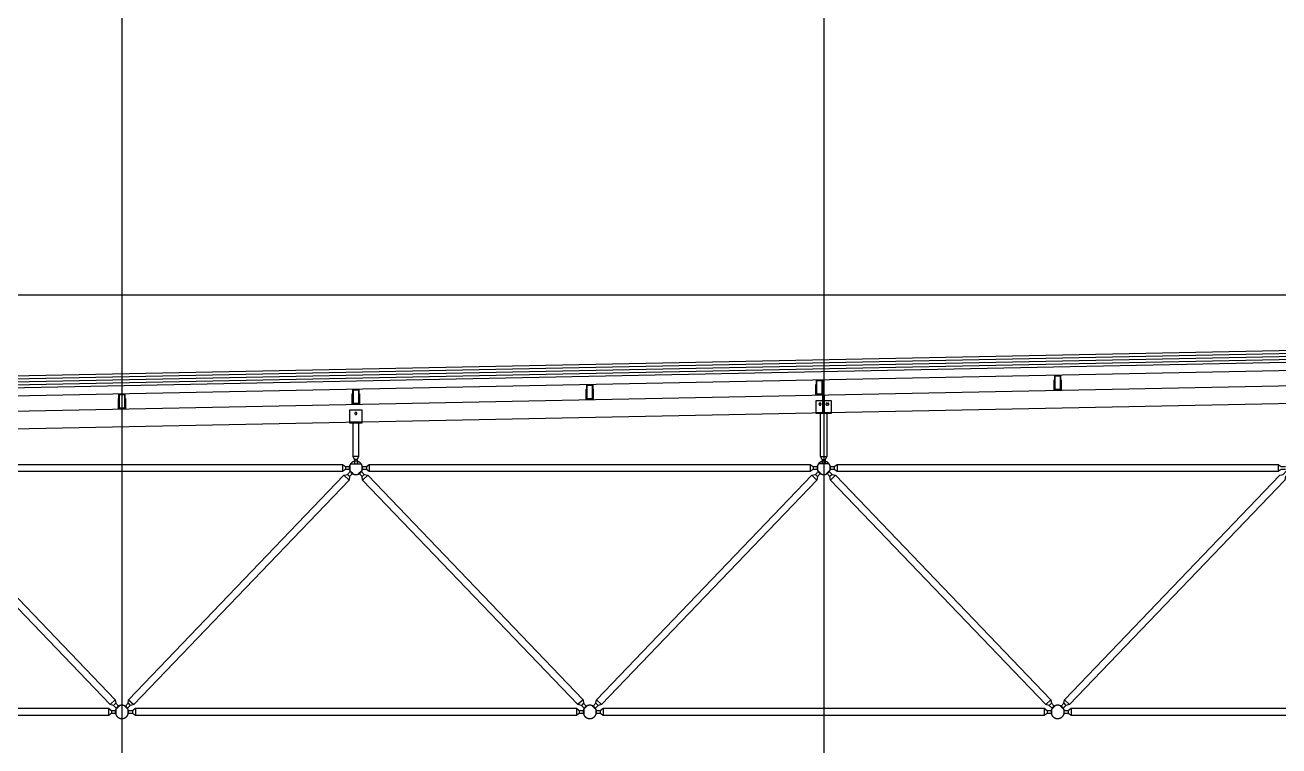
# Model space of a CAD drawing. Header units: centimetres. Extents: x 26200 to 152500, y -600 to 9300.
# Drawn here: x 130762 to 131610, y 5900 to 6388 of the extents above; entities that cross this region are included whole.
import ezdxf

# ---------------------------------------------------------------- set-up
doc = ezdxf.new("R2010")
doc.units = ezdxf.units.CM
doc.layers.add('ROTAS-MIMARI-KESIT', color=8, linetype='Continuous')

msp = doc.modelspace()

# ---------------------------------------------------------------- linework, layer by layer
at = {"layer": 'ROTAS-MIMARI-KESIT'}
for p, q in [((130827.07, 6815.33), (130827.07, 5246.86)), ((131302.07, 6815.33), (131302.07, 5246.86)), ((129817.44, 6205.41), (135636.64, 6205.41))]:
    msp.add_line(p, q, dxfattribs=at)
for points in [[(132726.92, 6187.91), (129952, 6132.41)], [(132726.88, 6189.91), (129952.04, 6134.41)], [(132727, 6183.91), (129952, 6128.41)], [(132726.96, 6185.91), (129952.04, 6130.41)], [(132727.04, 6181.91), (129952.04, 6126.41)], [(132727.04, 6176.41), (129952.04, 6120.91)], [(132568.21, 6162.93), (130031.37, 6112.19)], [(132568.21, 6150.93), (130031.37, 6100.19)], [(131458.28, 6146.78), (131457.98, 6146.78)], [(131458.28, 6145.38), (131457.98, 6145.38)], [(131462.78, 6146.78), (131462.48, 6146.78)], [(131462.78, 6145.38), (131462.48, 6145.38)], [(130983.28, 6137.28), (130982.98, 6137.28)], [(130983.28, 6135.88), (130982.98, 6135.88)], [(130987.78, 6137.28), (130987.48, 6137.28)], [(130987.78, 6135.88), (130987.48, 6135.88)], [(131141.61, 6140.44), (131141.31, 6140.44)], [(131141.61, 6139.04), (131141.31, 6139.04)], [(131146.11, 6140.44), (131145.81, 6140.44)], [(131146.11, 6139.04), (131145.81, 6139.04)], [(131297.04, 6143.6), (131296.74, 6143.6)], [(131297.04, 6142.2), (131296.74, 6142.2)], [(131301.54, 6143.6), (131301.24, 6143.6)], [(131301.54, 6142.2), (131301.24, 6142.2)], [(131301.54, 6134.1), (131301.54, 6137.6)], [(131302.54, 6134.1), (131302.54, 6137.6)], [(130824.94, 6134.11), (130824.64, 6134.11)], [(130824.94, 6132.71), (130824.64, 6132.71)], [(130829.44, 6134.11), (130829.14, 6134.11)], [(130829.44, 6132.71), (130829.14, 6132.71)], [(131301.54, 6125.59), (131301.54, 6134.1)], [(131302.54, 6125.62), (131302.54, 6134.1)], [(131304.24, 6132.3), (131304.23, 6132.3), (131304.21, 6132.3), (131304.2, 6132.3), (131304.18, 6132.3), (131304.16, 6132.3), (131304.15, 6132.3), (131304.13, 6132.3), (131304.12, 6132.29), (131304.1, 6132.29), (131304.08, 6132.29), (131304.07, 6132.28), (131304.05, 6132.28), (131304.03, 6132.27), (131304.02, 6132.27), (131304, 6132.26), (131303.99, 6132.26), (131303.97, 6132.25), (131303.95, 6132.24), (131303.94, 6132.23), (131303.92, 6132.23), (131303.91, 6132.22), (131303.89, 6132.21), (131303.88, 6132.2), (131303.86, 6132.19), (131303.85, 6132.18), (131303.83, 6132.17), (131303.82, 6132.16), (131303.8, 6132.15), (131303.79, 6132.14), (131303.77, 6132.12), (131303.76, 6132.11), (131303.75, 6132.1), (131303.74, 6132.09), (131303.72, 6132.07), (131303.71, 6132.06), (131303.7, 6132.05), (131303.69, 6132.03), (131303.68, 6132.02), (131303.67, 6132), (131303.66, 6131.99), (131303.65, 6131.97), (131303.64, 6131.96), (131303.63, 6131.94), (131303.62, 6131.93), (131303.61, 6131.91), (131303.61, 6131.89), (131303.6, 6131.88), (131303.59, 6131.86), (131303.59, 6131.85), (131303.58, 6131.83), (131303.58, 6131.81), (131303.57, 6131.8), (131303.57, 6131.78), (131303.56, 6131.76), (131303.56, 6131.75), (131303.55, 6131.73), (131303.55, 6131.72), (131303.55, 6131.7), (131303.55, 6131.68), (131303.55, 6131.67), (131303.54, 6131.65), (131303.54, 6131.64), (131303.54, 6131.62), (131303.54, 6131.6), (131303.54, 6131.59), (131303.54, 6131.57), (131303.54, 6131.56), (131303.55, 6131.54), (131303.55, 6131.53), (131303.55, 6131.51), (131303.55, 6131.49), (131303.55, 6131.48), (131303.56, 6131.46), (131303.56, 6131.44), (131303.57, 6131.43), (131303.57, 6131.41), (131303.58, 6131.4), (131303.58, 6131.38), (131303.59, 6131.36), (131303.59, 6131.35), (131303.6, 6131.33), (131303.61, 6131.31), (131303.61, 6131.3), (131303.62, 6131.28), (131303.63, 6131.27), (131303.64, 6131.25), (131303.65, 6131.24), (131303.66, 6131.22), (131303.67, 6131.21), (131303.68, 6131.19), (131303.69, 6131.18), (131303.7, 6131.16), (131303.71, 6131.15), (131303.72, 6131.14), (131303.74, 6131.12), (131303.75, 6131.11), (131303.76, 6131.1), (131303.77, 6131.08), (131303.79, 6131.07), (131303.8, 6131.06), (131303.82, 6131.05), (131303.83, 6131.04), (131303.85, 6131.03), (131303.86, 6131.02), (131303.88, 6131.01), (131303.89, 6131), (131303.91, 6130.99), (131303.92, 6130.98), (131303.94, 6130.97), (131303.95, 6130.97), (131303.97, 6130.96), (131303.99, 6130.95), (131304, 6130.95), (131304.02, 6130.94), (131304.03, 6130.94), (131304.05, 6130.93), (131304.07, 6130.93), (131304.08, 6130.92), (131304.1, 6130.92), (131304.12, 6130.92), (131304.13, 6130.91), (131304.15, 6130.91), (131304.16, 6130.91), (131304.18, 6130.91), (131304.2, 6130.91), (131304.21, 6130.9), (131304.23, 6130.9), (131304.24, 6130.9)], [(131304.24, 6132.3), (131304.84, 6132.3)], [(131304.84, 6130.9), (131304.24, 6130.9)], [(131304.84, 6130.9), (131304.86, 6130.9), (131304.87, 6130.9), (131304.89, 6130.91), (131304.91, 6130.91), (131304.92, 6130.91), (131304.94, 6130.91), (131304.95, 6130.91), (131304.97, 6130.92), (131304.99, 6130.92), (131305, 6130.92), (131305.02, 6130.93), (131305.04, 6130.93), (131305.05, 6130.94), (131305.07, 6130.94), (131305.08, 6130.95), (131305.1, 6130.95), (131305.12, 6130.96), (131305.13, 6130.97), (131305.15, 6130.97), (131305.16, 6130.98), (131305.18, 6130.99), (131305.2, 6131), (131305.21, 6131.01), (131305.23, 6131.02), (131305.24, 6131.03), (131305.26, 6131.04), (131305.27, 6131.05), (131305.28, 6131.06), (131305.3, 6131.07), (131305.31, 6131.08), (131305.33, 6131.1), (131305.34, 6131.11), (131305.35, 6131.12), (131305.36, 6131.14), (131305.38, 6131.15), (131305.39, 6131.16), (131305.4, 6131.18), (131305.41, 6131.19), (131305.42, 6131.21), (131305.43, 6131.22), (131305.44, 6131.24), (131305.45, 6131.25), (131305.46, 6131.27), (131305.47, 6131.28), (131305.47, 6131.3), (131305.48, 6131.31), (131305.49, 6131.33), (131305.49, 6131.35), (131305.5, 6131.36), (131305.51, 6131.38), (131305.51, 6131.4), (131305.52, 6131.41), (131305.52, 6131.43), (131305.52, 6131.44), (131305.53, 6131.46), (131305.53, 6131.48), (131305.53, 6131.49), (131305.54, 6131.51), (131305.54, 6131.53), (131305.54, 6131.54), (131305.54, 6131.56), (131305.54, 6131.57), (131305.54, 6131.59), (131305.54, 6131.6), (131305.54, 6131.62), (131305.54, 6131.64), (131305.54, 6131.65), (131305.54, 6131.67), (131305.54, 6131.68), (131305.54, 6131.7), (131305.53, 6131.72), (131305.53, 6131.73), (131305.53, 6131.75), (131305.52, 6131.76), (131305.52, 6131.78), (131305.52, 6131.8), (131305.51, 6131.81), (131305.51, 6131.83), (131305.5, 6131.85), (131305.49, 6131.86), (131305.49, 6131.88), (131305.48, 6131.89), (131305.47, 6131.91), (131305.47, 6131.93), (131305.46, 6131.94), (131305.45, 6131.96), (131305.44, 6131.97), (131305.43, 6131.99), (131305.42, 6132), (131305.41, 6132.02), (131305.4, 6132.03), (131305.39, 6132.05), (131305.38, 6132.06), (131305.36, 6132.07), (131305.35, 6132.09), (131305.34, 6132.1), (131305.33, 6132.11), (131305.31, 6132.12), (131305.3, 6132.14), (131305.28, 6132.15), (131305.27, 6132.16), (131305.26, 6132.17), (131305.24, 6132.18), (131305.23, 6132.19), (131305.21, 6132.2), (131305.2, 6132.21), (131305.18, 6132.22), (131305.16, 6132.23), (131305.15, 6132.23), (131305.13, 6132.24), (131305.12, 6132.25), (131305.1, 6132.26), (131305.08, 6132.26), (131305.07, 6132.27), (131305.05, 6132.27), (131305.04, 6132.28), (131305.02, 6132.28), (131305, 6132.29), (131304.99, 6132.29), (131304.97, 6132.29), (131304.95, 6132.3), (131304.94, 6132.3), (131304.92, 6132.3), (131304.91, 6132.3), (131304.89, 6132.3), (131304.87, 6132.3), (131304.86, 6132.3), (131304.84, 6132.3)], [(130989.38, 6119.27), (130981.38, 6119.27)], [(130983.26, 6118.77), (130983.26, 6096.11)], [(130987.5, 6096.11), (130987.5, 6118.77)], [(131307.04, 6125.6), (131297.04, 6125.6)], [(131299.92, 6096.11), (131299.92, 6125.1)], [(131304.16, 6125.1), (131304.16, 6096.11)], [(130983.26, 6096.11), (130984.38, 6094.11)], [(130987.5, 6096.11), (130983.26, 6096.11)], [(130984.38, 6094.11), (130984.38, 6091.11)], [(130986.38, 6094.11), (130984.38, 6094.11)], [(130986.38, 6094.11), (130987.5, 6096.11)], [(130986.38, 6094.11), (130986.38, 6091.11)], [(131301.04, 6094.11), (131299.92, 6096.11)], [(131299.92, 6096.11), (131304.16, 6096.11)], [(131301.04, 6094.11), (131301.04, 6091.11)], [(131301.04, 6094.11), (131303.04, 6094.11)], [(131304.16, 6096.11), (131303.04, 6094.11)], [(131303.04, 6094.11), (131303.04, 6091.11)], [(130672.81, 6089.41), (130675.81, 6089.41), (130677.81, 6090.82), (130976.28, 6090.82), (130978.28, 6089.41), (130981.28, 6089.41)], [(130981.28, 6087.41), (130978.28, 6087.41), (130976.28, 6085.99), (130677.81, 6085.99), (130675.81, 6087.41), (130672.81, 6087.41)], [(130976.28, 6090.82), (130976.28, 6085.99)], [(130978.28, 6089.41), (130978.28, 6087.41)], [(130981.2, 6086.73), (130983.88, 6084.17)], [(130981.28, 6090.26), (130981.28, 6086.55)], [(130981.78, 6091.11), (130988.98, 6091.11)], [(130989.55, 6086.73), (130986.88, 6084.17)], [(130989.48, 6089.41), (130992.48, 6089.41), (130994.48, 6090.82), (131292.94, 6090.82), (131294.94, 6089.41), (131297.94, 6089.41)], [(130989.48, 6090.26), (130989.48, 6086.55)], [(131297.94, 6087.41), (131294.94, 6087.41), (131292.94, 6085.99), (130994.48, 6085.99), (130992.48, 6087.41), (130989.48, 6087.41)], [(130992.48, 6089.41), (130992.48, 6087.41)], [(130994.48, 6090.82), (130994.48, 6085.99)], [(131292.94, 6090.82), (131292.94, 6085.99)], [(131294.94, 6089.41), (131294.94, 6087.41)], [(131297.87, 6086.73), (131300.54, 6084.17)], [(131297.94, 6090.26), (131297.94, 6086.55)], [(131305.64, 6091.11), (131298.44, 6091.11)], [(131306.22, 6086.73), (131303.54, 6084.17)], [(131306.14, 6089.41), (131309.14, 6089.41), (131311.14, 6090.82), (131609.61, 6090.82), (131611.61, 6089.41), (131614.61, 6089.41)], [(131306.14, 6090.26), (131306.14, 6086.55)], [(131614.61, 6087.41), (131611.61, 6087.41), (131609.61, 6085.99), (131311.14, 6085.99), (131309.14, 6087.41), (131306.14, 6087.41)], [(131309.14, 6089.41), (131309.14, 6087.41)], [(131311.14, 6090.82), (131311.14, 6085.99)], [(131616.59, 6084.76), (131614.52, 6082.59), (131614.15, 6080.17), (131468.42, 5928.3), (131466.01, 5927.84), (131463.94, 5925.67), (131462.49, 5927.06), (131464.57, 5929.22), (131464.93, 5931.65), (131610.67, 6083.52), (131613.07, 6083.98), (131615.15, 6086.14)], [(131609.61, 6090.82), (131609.61, 6085.99)], [(130977.33, 6083.52), (130980.82, 6080.17)], [(130979.74, 6083.98), (130981.18, 6082.59)], [(130991.01, 6083.98), (130989.57, 6082.59)], [(130993.42, 6083.52), (130989.93, 6080.17)], [(131294, 6083.52), (131297.49, 6080.17)], [(131296.41, 6083.98), (131297.85, 6082.59)], [(131307.68, 6083.98), (131306.24, 6082.59)], [(131310.09, 6083.52), (131306.6, 6080.17)], [(130514.48, 5924.41), (130517.48, 5924.41), (130519.48, 5925.82), (130817.94, 5925.82), (130819.94, 5924.41), (130822.94, 5924.41)], [(130817.94, 5925.82), (130817.94, 5920.99)], [(130822.49, 5931.65), (130819, 5928.3)], [(130819.94, 5924.41), (130819.94, 5922.41)], [(130822.85, 5929.22), (130821.41, 5927.84)], [(130825.54, 5927.65), (130822.87, 5925.08)], [(130822.94, 5925.26), (130822.94, 5921.55)], [(130828.54, 5927.65), (130831.22, 5925.08)], [(130831.14, 5924.41), (130834.14, 5924.41), (130836.14, 5925.82), (131134.61, 5925.82), (131136.61, 5924.41), (131139.61, 5924.41)], [(130831.14, 5925.26), (130831.14, 5921.55)], [(130831.24, 5929.22), (130832.68, 5927.84)], [(130831.6, 5931.65), (130835.09, 5928.3)], [(130834.14, 5924.41), (130834.14, 5922.41)], [(130836.14, 5925.82), (130836.14, 5920.99)], [(131134.61, 5925.82), (131134.61, 5920.99)], [(131139.15, 5931.65), (131135.67, 5928.3)], [(131136.61, 5924.41), (131136.61, 5922.41)], [(131139.52, 5929.22), (131138.07, 5927.84)], [(131142.21, 5927.65), (131139.53, 5925.08)], [(131139.61, 5925.26), (131139.61, 5921.55)], [(131145.21, 5927.65), (131147.89, 5925.08)], [(131147.81, 5924.41), (131150.81, 5924.41), (131152.81, 5925.82), (131451.28, 5925.82), (131453.28, 5924.41), (131456.28, 5924.41)], [(131147.81, 5925.26), (131147.81, 5921.55)], [(131147.9, 5929.22), (131149.35, 5927.84)], [(131148.27, 5931.65), (131151.75, 5928.3)], [(131150.81, 5924.41), (131150.81, 5922.41)], [(131152.81, 5925.82), (131152.81, 5920.99)], [(131451.28, 5925.82), (131451.28, 5920.99)], [(131455.82, 5931.65), (131452.33, 5928.3)], [(131453.28, 5924.41), (131453.28, 5922.41)], [(131456.18, 5929.22), (131454.74, 5927.84)], [(131458.88, 5927.65), (131456.2, 5925.08)], [(131456.28, 5925.26), (131456.28, 5921.55)], [(131461.88, 5927.65), (131464.55, 5925.08)], [(131464.48, 5924.41), (131467.48, 5924.41), (131469.48, 5925.82), (131767.94, 5925.82), (131769.94, 5924.41), (131772.94, 5924.41)], [(131464.48, 5925.26), (131464.48, 5921.55)], [(131464.57, 5929.22), (131466.01, 5927.84)], [(131464.93, 5931.65), (131468.42, 5928.3)], [(131467.48, 5924.41), (131467.48, 5922.41)], [(131469.48, 5925.82), (131469.48, 5920.99)], [(130822.94, 5922.41), (130819.94, 5922.41), (130817.94, 5920.99), (130519.48, 5920.99), (130517.48, 5922.41), (130514.48, 5922.41)], [(131139.61, 5922.41), (131136.61, 5922.41), (131134.61, 5920.99), (130836.14, 5920.99), (130834.14, 5922.41), (130831.14, 5922.41)], [(131456.28, 5922.41), (131453.28, 5922.41), (131451.28, 5920.99), (131152.81, 5920.99), (131150.81, 5922.41), (131147.81, 5922.41)], [(131772.94, 5922.41), (131769.94, 5922.41), (131767.94, 5920.99), (131469.48, 5920.99), (131467.48, 5922.41), (131464.48, 5922.41)]]:
    msp.add_lwpolyline(points, dxfattribs=at)
for points in [[(131145.71, 6134.74), (131141.71, 6134.74), (131141.71, 6144.74), (131145.71, 6144.74)], [(131145.41, 6135.04), (131142.01, 6135.04), (131142.01, 6144.44), (131145.41, 6144.44)], [(131297.04, 6137.9), (131301.24, 6137.9), (131301.24, 6144.9), (131301.54, 6144.9), (131301.54, 6137.6), (131296.74, 6137.6), (131296.74, 6144.9), (131297.04, 6144.9)], [(131301.14, 6137.9), (131297.14, 6137.9), (131297.14, 6147.9), (131301.14, 6147.9)], [(131300.84, 6138.2), (131297.44, 6138.2), (131297.44, 6147.6), (131300.84, 6147.6)], [(131458.28, 6141.08), (131462.48, 6141.08), (131462.48, 6148.08), (131462.78, 6148.08), (131462.78, 6140.78), (131457.98, 6140.78), (131457.98, 6148.08), (131458.28, 6148.08)], [(131462.38, 6141.08), (131458.38, 6141.08), (131458.38, 6151.08), (131462.38, 6151.08)], [(131462.08, 6141.38), (131458.68, 6141.38), (131458.68, 6150.78), (131462.08, 6150.78)], [(130829.04, 6128.41), (130825.04, 6128.41), (130825.04, 6138.41), (130829.04, 6138.41)], [(130828.74, 6128.71), (130825.34, 6128.71), (130825.34, 6138.11), (130828.74, 6138.11)], [(130983.28, 6131.58), (130987.48, 6131.58), (130987.48, 6138.58), (130987.78, 6138.58), (130987.78, 6131.28), (130982.98, 6131.28), (130982.98, 6138.58), (130983.28, 6138.58)], [(130987.38, 6131.58), (130983.38, 6131.58), (130983.38, 6141.58), (130987.38, 6141.58)], [(130987.08, 6131.88), (130983.68, 6131.88), (130983.68, 6141.28), (130987.08, 6141.28)], [(131141.61, 6134.74), (131145.81, 6134.74), (131145.81, 6141.74), (131146.11, 6141.74), (131146.11, 6134.44), (131141.31, 6134.44), (131141.31, 6141.74), (131141.61, 6141.74)], [(130824.94, 6128.41), (130829.14, 6128.41), (130829.14, 6135.41), (130829.44, 6135.41), (130829.44, 6128.11), (130824.64, 6128.11), (130824.64, 6135.41), (130824.94, 6135.41)], [(130981.38, 6127.77), (130989.38, 6127.77), (130989.38, 6118.77), (130981.38, 6118.77)], [(131297.04, 6134.1), (131307.04, 6134.1), (131307.04, 6125.1), (131297.04, 6125.1)], [(131300.24, 6131.6), (131300.24, 6131.62), (131300.24, 6131.64), (131300.24, 6131.65), (131300.24, 6131.67), (131300.24, 6131.68), (131300.24, 6131.7), (131300.23, 6131.72), (131300.23, 6131.73), (131300.23, 6131.75), (131300.22, 6131.76), (131300.22, 6131.78), (131300.22, 6131.8), (131300.21, 6131.81), (131300.21, 6131.83), (131300.2, 6131.85), (131300.19, 6131.86), (131300.19, 6131.88), (131300.18, 6131.89), (131300.17, 6131.91), (131300.17, 6131.93), (131300.16, 6131.94), (131300.15, 6131.96), (131300.14, 6131.97), (131300.13, 6131.99), (131300.12, 6132), (131300.11, 6132.02), (131300.1, 6132.03), (131300.09, 6132.05), (131300.08, 6132.06), (131300.06, 6132.07), (131300.05, 6132.09), (131300.04, 6132.1), (131300.03, 6132.11), (131300.01, 6132.12), (131300, 6132.14), (131299.98, 6132.15), (131299.97, 6132.16), (131299.96, 6132.17), (131299.94, 6132.18), (131299.93, 6132.19), (131299.91, 6132.2), (131299.9, 6132.21), (131299.88, 6132.22), (131299.86, 6132.23), (131299.85, 6132.23), (131299.83, 6132.24), (131299.82, 6132.25), (131299.8, 6132.26), (131299.78, 6132.26), (131299.77, 6132.27), (131299.75, 6132.27), (131299.74, 6132.28), (131299.72, 6132.28), (131299.7, 6132.29), (131299.69, 6132.29), (131299.67, 6132.29), (131299.65, 6132.3), (131299.64, 6132.3), (131299.62, 6132.3), (131299.61, 6132.3), (131299.59, 6132.3), (131299.57, 6132.3), (131299.56, 6132.3), (131299.54, 6132.3), (131299.53, 6132.3), (131299.51, 6132.3), (131299.5, 6132.3), (131299.48, 6132.3), (131299.46, 6132.3), (131299.45, 6132.3), (131299.43, 6132.3), (131299.42, 6132.29), (131299.4, 6132.29), (131299.38, 6132.29), (131299.37, 6132.28), (131299.35, 6132.28), (131299.33, 6132.27), (131299.32, 6132.27), (131299.3, 6132.26), (131299.29, 6132.26), (131299.27, 6132.25), (131299.25, 6132.24), (131299.24, 6132.23), (131299.22, 6132.23), (131299.21, 6132.22), (131299.19, 6132.21), (131299.18, 6132.2), (131299.16, 6132.19), (131299.15, 6132.18), (131299.13, 6132.17), (131299.12, 6132.16), (131299.1, 6132.15), (131299.09, 6132.14), (131299.07, 6132.12), (131299.06, 6132.11), (131299.05, 6132.1), (131299.04, 6132.09), (131299.02, 6132.07), (131299.01, 6132.06), (131299, 6132.05), (131298.99, 6132.03), (131298.98, 6132.02), (131298.97, 6132), (131298.96, 6131.99), (131298.95, 6131.97), (131298.94, 6131.96), (131298.93, 6131.94), (131298.92, 6131.93), (131298.91, 6131.91), (131298.91, 6131.89), (131298.9, 6131.88), (131298.89, 6131.86), (131298.89, 6131.85), (131298.88, 6131.83), (131298.88, 6131.81), (131298.87, 6131.8), (131298.87, 6131.78), (131298.86, 6131.76), (131298.86, 6131.75), (131298.85, 6131.73), (131298.85, 6131.72), (131298.85, 6131.7), (131298.85, 6131.68), (131298.85, 6131.67), (131298.84, 6131.65), (131298.84, 6131.64), (131298.84, 6131.62), (131298.84, 6131.6), (131298.84, 6131.59), (131298.84, 6131.57), (131298.84, 6131.56), (131298.85, 6131.54), (131298.85, 6131.53), (131298.85, 6131.51), (131298.85, 6131.49), (131298.85, 6131.48), (131298.86, 6131.46), (131298.86, 6131.44), (131298.87, 6131.43), (131298.87, 6131.41), (131298.88, 6131.4), (131298.88, 6131.38), (131298.89, 6131.36), (131298.89, 6131.35), (131298.9, 6131.33), (131298.91, 6131.31), (131298.91, 6131.3), (131298.92, 6131.28), (131298.93, 6131.27), (131298.94, 6131.25), (131298.95, 6131.24), (131298.96, 6131.22), (131298.97, 6131.21), (131298.98, 6131.19), (131298.99, 6131.18), (131299, 6131.16), (131299.01, 6131.15), (131299.02, 6131.14), (131299.04, 6131.12), (131299.05, 6131.11), (131299.06, 6131.1), (131299.07, 6131.08), (131299.09, 6131.07), (131299.1, 6131.06), (131299.12, 6131.05), (131299.13, 6131.04), (131299.15, 6131.03), (131299.16, 6131.02), (131299.18, 6131.01), (131299.19, 6131), (131299.21, 6130.99), (131299.22, 6130.98), (131299.24, 6130.97), (131299.25, 6130.97), (131299.27, 6130.96), (131299.29, 6130.95), (131299.3, 6130.95), (131299.32, 6130.94), (131299.33, 6130.94), (131299.35, 6130.93), (131299.37, 6130.93), (131299.38, 6130.92), (131299.4, 6130.92), (131299.42, 6130.92), (131299.43, 6130.91), (131299.45, 6130.91), (131299.46, 6130.91), (131299.48, 6130.91), (131299.5, 6130.91), (131299.51, 6130.9), (131299.53, 6130.9), (131299.54, 6130.9), (131299.56, 6130.9), (131299.57, 6130.9), (131299.59, 6130.91), (131299.61, 6130.91), (131299.62, 6130.91), (131299.64, 6130.91), (131299.65, 6130.91), (131299.67, 6130.92), (131299.69, 6130.92), (131299.7, 6130.92), (131299.72, 6130.93), (131299.74, 6130.93), (131299.75, 6130.94), (131299.77, 6130.94), (131299.78, 6130.95), (131299.8, 6130.95), (131299.82, 6130.96), (131299.83, 6130.97), (131299.85, 6130.97), (131299.86, 6130.98), (131299.88, 6130.99), (131299.9, 6131), (131299.91, 6131.01), (131299.93, 6131.02), (131299.94, 6131.03), (131299.96, 6131.04), (131299.97, 6131.05), (131299.98, 6131.06), (131300, 6131.07), (131300.01, 6131.08), (131300.03, 6131.1), (131300.04, 6131.11), (131300.05, 6131.12), (131300.06, 6131.14), (131300.08, 6131.15), (131300.09, 6131.16), (131300.1, 6131.18), (131300.11, 6131.19), (131300.12, 6131.21), (131300.13, 6131.22), (131300.14, 6131.24), (131300.15, 6131.25), (131300.16, 6131.27), (131300.17, 6131.28), (131300.17, 6131.3), (131300.18, 6131.31), (131300.19, 6131.33), (131300.19, 6131.35), (131300.2, 6131.36), (131300.21, 6131.38), (131300.21, 6131.4), (131300.22, 6131.41), (131300.22, 6131.43), (131300.22, 6131.44), (131300.23, 6131.46), (131300.23, 6131.48), (131300.23, 6131.49), (131300.24, 6131.51), (131300.24, 6131.53), (131300.24, 6131.54), (131300.24, 6131.56), (131300.24, 6131.57), (131300.24, 6131.59)], [(130986.08, 6125.27), (130986.08, 6125.29), (130986.08, 6125.3), (130986.07, 6125.32), (130986.07, 6125.33), (130986.07, 6125.35), (130986.07, 6125.37), (130986.07, 6125.38), (130986.06, 6125.4), (130986.06, 6125.41), (130986.06, 6125.43), (130986.05, 6125.45), (130986.05, 6125.46), (130986.04, 6125.48), (130986.04, 6125.5), (130986.03, 6125.51), (130986.03, 6125.53), (130986.02, 6125.54), (130986.01, 6125.56), (130986.01, 6125.58), (130986, 6125.59), (130985.99, 6125.61), (130985.98, 6125.62), (130985.97, 6125.64), (130985.96, 6125.65), (130985.95, 6125.67), (130985.94, 6125.68), (130985.93, 6125.7), (130985.92, 6125.71), (130985.91, 6125.73), (130985.9, 6125.74), (130985.88, 6125.75), (130985.87, 6125.77), (130985.86, 6125.78), (130985.85, 6125.79), (130985.83, 6125.8), (130985.82, 6125.81), (130985.8, 6125.83), (130985.79, 6125.84), (130985.77, 6125.85), (130985.76, 6125.86), (130985.74, 6125.87), (130985.73, 6125.88), (130985.71, 6125.88), (130985.7, 6125.89), (130985.68, 6125.9), (130985.67, 6125.91), (130985.65, 6125.92), (130985.63, 6125.92), (130985.62, 6125.93), (130985.6, 6125.93), (130985.59, 6125.94), (130985.57, 6125.94), (130985.55, 6125.95), (130985.54, 6125.95), (130985.52, 6125.96), (130985.5, 6125.96), (130985.49, 6125.96), (130985.47, 6125.96), (130985.46, 6125.97), (130985.44, 6125.97), (130985.42, 6125.97), (130985.41, 6125.97), (130985.39, 6125.97), (130985.38, 6125.97), (130985.36, 6125.97), (130985.35, 6125.97), (130985.33, 6125.97), (130985.31, 6125.97), (130985.3, 6125.97), (130985.28, 6125.96), (130985.27, 6125.96), (130985.25, 6125.96), (130985.23, 6125.96), (130985.22, 6125.95), (130985.2, 6125.95), (130985.18, 6125.94), (130985.17, 6125.94), (130985.15, 6125.93), (130985.14, 6125.93), (130985.12, 6125.92), (130985.1, 6125.92), (130985.09, 6125.91), (130985.07, 6125.9), (130985.06, 6125.89), (130985.04, 6125.88), (130985.02, 6125.88), (130985.01, 6125.87), (130984.99, 6125.86), (130984.98, 6125.85), (130984.96, 6125.84), (130984.95, 6125.83), (130984.94, 6125.81), (130984.92, 6125.8), (130984.91, 6125.79), (130984.89, 6125.78), (130984.88, 6125.77), (130984.87, 6125.75), (130984.86, 6125.74), (130984.84, 6125.73), (130984.83, 6125.71), (130984.82, 6125.7), (130984.81, 6125.68), (130984.8, 6125.67), (130984.79, 6125.65), (130984.78, 6125.64), (130984.77, 6125.62), (130984.76, 6125.61), (130984.75, 6125.59), (130984.75, 6125.58), (130984.74, 6125.56), (130984.73, 6125.54), (130984.73, 6125.53), (130984.72, 6125.51), (130984.71, 6125.5), (130984.71, 6125.48), (130984.7, 6125.46), (130984.7, 6125.45), (130984.7, 6125.43), (130984.69, 6125.41), (130984.69, 6125.4), (130984.69, 6125.38), (130984.68, 6125.37), (130984.68, 6125.35), (130984.68, 6125.33), (130984.68, 6125.32), (130984.68, 6125.3), (130984.68, 6125.29), (130984.68, 6125.27), (130984.68, 6125.26), (130984.68, 6125.24), (130984.68, 6125.22), (130984.68, 6125.21), (130984.68, 6125.19), (130984.68, 6125.18), (130984.69, 6125.16), (130984.69, 6125.14), (130984.69, 6125.13), (130984.7, 6125.11), (130984.7, 6125.09), (130984.7, 6125.08), (130984.71, 6125.06), (130984.71, 6125.05), (130984.72, 6125.03), (130984.73, 6125.01), (130984.73, 6125), (130984.74, 6124.98), (130984.75, 6124.97), (130984.75, 6124.95), (130984.76, 6124.93), (130984.77, 6124.92), (130984.78, 6124.9), (130984.79, 6124.89), (130984.8, 6124.87), (130984.81, 6124.86), (130984.82, 6124.84), (130984.83, 6124.83), (130984.84, 6124.82), (130984.86, 6124.8), (130984.87, 6124.79), (130984.88, 6124.78), (130984.89, 6124.76), (130984.91, 6124.75), (130984.92, 6124.74), (130984.94, 6124.73), (130984.95, 6124.72), (130984.96, 6124.71), (130984.98, 6124.69), (130984.99, 6124.68), (130985.01, 6124.68), (130985.02, 6124.67), (130985.04, 6124.66), (130985.06, 6124.65), (130985.07, 6124.64), (130985.09, 6124.63), (130985.1, 6124.63), (130985.12, 6124.62), (130985.14, 6124.61), (130985.15, 6124.61), (130985.17, 6124.6), (130985.18, 6124.6), (130985.2, 6124.59), (130985.22, 6124.59), (130985.23, 6124.59), (130985.25, 6124.58), (130985.27, 6124.58), (130985.28, 6124.58), (130985.3, 6124.58), (130985.31, 6124.57), (130985.33, 6124.57), (130985.35, 6124.57), (130985.36, 6124.57), (130985.38, 6124.57), (130985.39, 6124.57), (130985.41, 6124.57), (130985.42, 6124.57), (130985.44, 6124.57), (130985.46, 6124.58), (130985.47, 6124.58), (130985.49, 6124.58), (130985.5, 6124.58), (130985.52, 6124.59), (130985.54, 6124.59), (130985.55, 6124.59), (130985.57, 6124.6), (130985.59, 6124.6), (130985.6, 6124.61), (130985.62, 6124.61), (130985.63, 6124.62), (130985.65, 6124.63), (130985.67, 6124.63), (130985.68, 6124.64), (130985.7, 6124.65), (130985.71, 6124.66), (130985.73, 6124.67), (130985.74, 6124.68), (130985.76, 6124.68), (130985.77, 6124.69), (130985.79, 6124.71), (130985.8, 6124.72), (130985.82, 6124.73), (130985.83, 6124.74), (130985.85, 6124.75), (130985.86, 6124.76), (130985.87, 6124.78), (130985.88, 6124.79), (130985.9, 6124.8), (130985.91, 6124.82), (130985.92, 6124.83), (130985.93, 6124.84), (130985.94, 6124.86), (130985.95, 6124.87), (130985.96, 6124.89), (130985.97, 6124.9), (130985.98, 6124.92), (130985.99, 6124.93), (130986, 6124.95), (130986.01, 6124.97), (130986.01, 6124.98), (130986.02, 6125), (130986.03, 6125.01), (130986.03, 6125.03), (130986.04, 6125.05), (130986.04, 6125.06), (130986.05, 6125.08), (130986.05, 6125.09), (130986.06, 6125.11), (130986.06, 6125.13), (130986.06, 6125.14), (130986.07, 6125.16), (130986.07, 6125.18), (130986.07, 6125.19), (130986.07, 6125.21), (130986.07, 6125.22), (130986.08, 6125.24), (130986.08, 6125.26)], [(130672.27, 6086.14), (130674.35, 6083.98), (130676.75, 6083.52), (130822.49, 5931.65), (130822.85, 5929.22), (130824.93, 5927.06), (130823.48, 5925.67), (130821.41, 5927.84), (130819, 5928.3), (130673.27, 6080.17), (130672.9, 6082.59), (130670.83, 6084.76)], [(130829.16, 5927.06), (130831.24, 5929.22), (130831.6, 5931.65), (130977.33, 6083.52), (130979.74, 6083.98), (130981.82, 6086.14), (130983.26, 6084.76), (130981.18, 6082.59), (130980.82, 6080.17), (130835.09, 5928.3), (130832.68, 5927.84), (130830.6, 5925.67)], [(130989.88, 6088.41), (130989.88, 6088.51), (130989.87, 6088.61), (130989.87, 6088.71), (130989.86, 6088.81), (130989.85, 6088.92), (130989.83, 6089.02), (130989.82, 6089.12), (130989.8, 6089.23), (130989.78, 6089.33), (130989.76, 6089.44), (130989.73, 6089.54), (130989.7, 6089.65), (130989.67, 6089.75), (130989.64, 6089.86), (130989.6, 6089.96), (130989.56, 6090.07), (130989.52, 6090.17), (130989.47, 6090.27), (130989.42, 6090.37), (130989.37, 6090.48), (130989.32, 6090.58), (130989.26, 6090.68), (130989.2, 6090.77), (130989.14, 6090.87), (130989.08, 6090.97), (130989.01, 6091.06), (130988.94, 6091.15), (130988.87, 6091.25), (130988.8, 6091.33), (130988.72, 6091.42), (130988.64, 6091.51), (130988.56, 6091.59), (130988.48, 6091.67), (130988.39, 6091.75), (130988.3, 6091.83), (130988.21, 6091.9), (130988.12, 6091.97), (130988.03, 6092.04), (130987.93, 6092.11), (130987.84, 6092.18), (130987.74, 6092.24), (130987.64, 6092.3), (130987.54, 6092.35), (130987.44, 6092.41), (130987.34, 6092.46), (130987.24, 6092.51), (130987.14, 6092.55), (130987.03, 6092.59), (130986.93, 6092.63), (130986.82, 6092.67), (130986.72, 6092.7), (130986.61, 6092.74), (130986.51, 6092.76), (130986.4, 6092.79), (130986.3, 6092.81), (130986.2, 6092.83), (130986.09, 6092.85), (130985.99, 6092.87), (130985.88, 6092.88), (130985.78, 6092.89), (130985.68, 6092.9), (130985.58, 6092.9), (130985.48, 6092.91), (130985.38, 6092.91), (130985.28, 6092.91), (130985.18, 6092.9), (130985.07, 6092.9), (130984.97, 6092.89), (130984.87, 6092.88), (130984.77, 6092.87), (130984.66, 6092.85), (130984.56, 6092.83), (130984.45, 6092.81), (130984.35, 6092.79), (130984.24, 6092.76), (130984.14, 6092.74), (130984.03, 6092.7), (130983.93, 6092.67), (130983.82, 6092.63), (130983.72, 6092.59), (130983.62, 6092.55), (130983.51, 6092.51), (130983.41, 6092.46), (130983.31, 6092.41), (130983.21, 6092.35), (130983.11, 6092.3), (130983.01, 6092.24), (130982.91, 6092.18), (130982.82, 6092.11), (130982.72, 6092.04), (130982.63, 6091.97), (130982.54, 6091.9), (130982.45, 6091.83), (130982.36, 6091.75), (130982.28, 6091.67), (130982.19, 6091.59), (130982.11, 6091.51), (130982.03, 6091.42), (130981.96, 6091.33), (130981.88, 6091.25), (130981.81, 6091.15), (130981.74, 6091.06), (130981.67, 6090.97), (130981.61, 6090.87), (130981.55, 6090.77), (130981.49, 6090.68), (130981.43, 6090.58), (130981.38, 6090.48), (130981.33, 6090.37), (130981.28, 6090.27), (130981.24, 6090.17), (130981.19, 6090.07), (130981.15, 6089.96), (130981.12, 6089.86), (130981.08, 6089.75), (130981.05, 6089.65), (130981.02, 6089.54), (130981, 6089.44), (130980.97, 6089.33), (130980.95, 6089.23), (130980.93, 6089.12), (130980.92, 6089.02), (130980.91, 6088.92), (130980.89, 6088.81), (130980.89, 6088.71), (130980.88, 6088.61), (130980.88, 6088.51), (130980.88, 6088.41), (130980.88, 6088.31), (130980.88, 6088.21), (130980.89, 6088.11), (130980.89, 6088), (130980.91, 6087.9), (130980.92, 6087.8), (130980.93, 6087.69), (130980.95, 6087.59), (130980.97, 6087.49), (130981, 6087.38), (130981.02, 6087.28), (130981.05, 6087.17), (130981.08, 6087.07), (130981.12, 6086.96), (130981.15, 6086.86), (130981.19, 6086.75), (130981.24, 6086.65), (130981.28, 6086.55), (130981.33, 6086.44), (130981.38, 6086.34), (130981.43, 6086.24), (130981.49, 6086.14), (130981.55, 6086.04), (130981.61, 6085.95), (130981.67, 6085.85), (130981.74, 6085.76), (130981.81, 6085.66), (130981.88, 6085.57), (130981.96, 6085.48), (130982.03, 6085.4), (130982.11, 6085.31), (130982.19, 6085.23), (130982.28, 6085.15), (130982.36, 6085.07), (130982.45, 6084.99), (130982.54, 6084.92), (130982.63, 6084.84), (130982.72, 6084.77), (130982.82, 6084.71), (130982.91, 6084.64), (130983.01, 6084.58), (130983.11, 6084.52), (130983.21, 6084.47), (130983.31, 6084.41), (130983.41, 6084.36), (130983.51, 6084.31), (130983.62, 6084.27), (130983.72, 6084.22), (130983.82, 6084.19), (130983.93, 6084.15), (130984.03, 6084.11), (130984.14, 6084.08), (130984.24, 6084.05), (130984.35, 6084.03), (130984.45, 6084), (130984.56, 6083.98), (130984.66, 6083.97), (130984.77, 6083.95), (130984.87, 6083.94), (130984.97, 6083.93), (130985.07, 6083.92), (130985.18, 6083.91), (130985.28, 6083.91), (130985.38, 6083.91), (130985.48, 6083.91), (130985.58, 6083.91), (130985.68, 6083.92), (130985.78, 6083.93), (130985.88, 6083.94), (130985.99, 6083.95), (130986.09, 6083.97), (130986.2, 6083.98), (130986.3, 6084), (130986.4, 6084.03), (130986.51, 6084.05), (130986.61, 6084.08), (130986.72, 6084.11), (130986.82, 6084.15), (130986.93, 6084.19), (130987.03, 6084.22), (130987.14, 6084.27), (130987.24, 6084.31), (130987.34, 6084.36), (130987.44, 6084.41), (130987.54, 6084.47), (130987.64, 6084.52), (130987.74, 6084.58), (130987.84, 6084.64), (130987.93, 6084.71), (130988.03, 6084.77), (130988.12, 6084.84), (130988.21, 6084.92), (130988.3, 6084.99), (130988.39, 6085.07), (130988.48, 6085.15), (130988.56, 6085.23), (130988.64, 6085.31), (130988.72, 6085.4), (130988.8, 6085.48), (130988.87, 6085.57), (130988.94, 6085.66), (130989.01, 6085.76), (130989.08, 6085.85), (130989.14, 6085.95), (130989.2, 6086.04), (130989.26, 6086.14), (130989.32, 6086.24), (130989.37, 6086.34), (130989.42, 6086.44), (130989.47, 6086.55), (130989.52, 6086.65), (130989.56, 6086.75), (130989.6, 6086.86), (130989.64, 6086.96), (130989.67, 6087.07), (130989.7, 6087.17), (130989.73, 6087.28), (130989.76, 6087.38), (130989.78, 6087.49), (130989.8, 6087.59), (130989.82, 6087.69), (130989.83, 6087.8), (130989.85, 6087.9), (130989.86, 6088), (130989.87, 6088.11), (130989.87, 6088.21), (130989.88, 6088.31)], [(130988.94, 6086.14), (130991.01, 6083.98), (130993.42, 6083.52), (131139.15, 5931.65), (131139.52, 5929.22), (131141.59, 5927.06), (131140.15, 5925.67), (131138.07, 5927.84), (131135.67, 5928.3), (130989.93, 6080.17), (130989.57, 6082.59), (130987.49, 6084.76)], [(131145.83, 5927.06), (131147.9, 5929.22), (131148.27, 5931.65), (131294, 6083.52), (131296.41, 6083.98), (131298.48, 6086.14), (131299.93, 6084.76), (131297.85, 6082.59), (131297.49, 6080.17), (131151.75, 5928.3), (131149.35, 5927.84), (131147.27, 5925.67)], [(131306.54, 6088.41), (131306.54, 6088.51), (131306.54, 6088.61), (131306.53, 6088.71), (131306.53, 6088.81), (131306.51, 6088.92), (131306.5, 6089.02), (131306.49, 6089.12), (131306.47, 6089.23), (131306.45, 6089.33), (131306.42, 6089.44), (131306.4, 6089.54), (131306.37, 6089.65), (131306.34, 6089.75), (131306.3, 6089.86), (131306.27, 6089.96), (131306.23, 6090.07), (131306.18, 6090.17), (131306.14, 6090.27), (131306.09, 6090.37), (131306.04, 6090.48), (131305.99, 6090.58), (131305.93, 6090.68), (131305.87, 6090.77), (131305.81, 6090.87), (131305.75, 6090.97), (131305.68, 6091.06), (131305.61, 6091.15), (131305.54, 6091.25), (131305.46, 6091.33), (131305.39, 6091.42), (131305.31, 6091.51), (131305.23, 6091.59), (131305.14, 6091.67), (131305.06, 6091.75), (131304.97, 6091.83), (131304.88, 6091.9), (131304.79, 6091.97), (131304.7, 6092.04), (131304.6, 6092.11), (131304.51, 6092.18), (131304.41, 6092.24), (131304.31, 6092.3), (131304.21, 6092.35), (131304.11, 6092.41), (131304.01, 6092.46), (131303.91, 6092.51), (131303.8, 6092.55), (131303.7, 6092.59), (131303.6, 6092.63), (131303.49, 6092.67), (131303.39, 6092.7), (131303.28, 6092.74), (131303.18, 6092.76), (131303.07, 6092.79), (131302.97, 6092.81), (131302.86, 6092.83), (131302.76, 6092.85), (131302.65, 6092.87), (131302.55, 6092.88), (131302.45, 6092.89), (131302.35, 6092.9), (131302.24, 6092.9), (131302.14, 6092.91), (131302.04, 6092.91), (131301.94, 6092.91), (131301.84, 6092.9), (131301.74, 6092.9), (131301.64, 6092.89), (131301.54, 6092.88), (131301.43, 6092.87), (131301.33, 6092.85), (131301.22, 6092.83), (131301.12, 6092.81), (131301.01, 6092.79), (131300.91, 6092.76), (131300.8, 6092.74), (131300.7, 6092.7), (131300.6, 6092.67), (131300.49, 6092.63), (131300.39, 6092.59), (131300.28, 6092.55), (131300.18, 6092.51), (131300.08, 6092.46), (131299.98, 6092.41), (131299.88, 6092.35), (131299.78, 6092.3), (131299.68, 6092.24), (131299.58, 6092.18), (131299.48, 6092.11), (131299.39, 6092.04), (131299.3, 6091.97), (131299.21, 6091.9), (131299.12, 6091.83), (131299.03, 6091.75), (131298.94, 6091.67), (131298.86, 6091.59), (131298.78, 6091.51), (131298.7, 6091.42), (131298.62, 6091.33), (131298.55, 6091.25), (131298.48, 6091.15), (131298.41, 6091.06), (131298.34, 6090.97), (131298.28, 6090.87), (131298.21, 6090.77), (131298.16, 6090.68), (131298.1, 6090.58), (131298.05, 6090.48), (131298, 6090.37), (131297.95, 6090.27), (131297.9, 6090.17), (131297.86, 6090.07), (131297.82, 6089.96), (131297.78, 6089.86), (131297.75, 6089.75), (131297.72, 6089.65), (131297.69, 6089.54), (131297.66, 6089.44), (131297.64, 6089.33), (131297.62, 6089.23), (131297.6, 6089.12), (131297.58, 6089.02), (131297.57, 6088.92), (131297.56, 6088.81), (131297.55, 6088.71), (131297.55, 6088.61), (131297.54, 6088.51), (131297.54, 6088.41), (131297.54, 6088.31), (131297.55, 6088.21), (131297.55, 6088.11), (131297.56, 6088), (131297.57, 6087.9), (131297.58, 6087.8), (131297.6, 6087.69), (131297.62, 6087.59), (131297.64, 6087.49), (131297.66, 6087.38), (131297.69, 6087.28), (131297.72, 6087.17), (131297.75, 6087.07), (131297.78, 6086.96), (131297.82, 6086.86), (131297.86, 6086.75), (131297.9, 6086.65), (131297.95, 6086.55), (131298, 6086.44), (131298.05, 6086.34), (131298.1, 6086.24), (131298.16, 6086.14), (131298.21, 6086.04), (131298.28, 6085.95), (131298.34, 6085.85), (131298.41, 6085.76), (131298.48, 6085.66), (131298.55, 6085.57), (131298.62, 6085.48), (131298.7, 6085.4), (131298.78, 6085.31), (131298.86, 6085.23), (131298.94, 6085.15), (131299.03, 6085.07), (131299.12, 6084.99), (131299.21, 6084.92), (131299.3, 6084.84), (131299.39, 6084.77), (131299.48, 6084.71), (131299.58, 6084.64), (131299.68, 6084.58), (131299.78, 6084.52), (131299.88, 6084.47), (131299.98, 6084.41), (131300.08, 6084.36), (131300.18, 6084.31), (131300.28, 6084.27), (131300.39, 6084.22), (131300.49, 6084.19), (131300.6, 6084.15), (131300.7, 6084.11), (131300.8, 6084.08), (131300.91, 6084.05), (131301.01, 6084.03), (131301.12, 6084), (131301.22, 6083.98), (131301.33, 6083.97), (131301.43, 6083.95), (131301.54, 6083.94), (131301.64, 6083.93), (131301.74, 6083.92), (131301.84, 6083.91), (131301.94, 6083.91), (131302.04, 6083.91), (131302.14, 6083.91), (131302.24, 6083.91), (131302.35, 6083.92), (131302.45, 6083.93), (131302.55, 6083.94), (131302.65, 6083.95), (131302.76, 6083.97), (131302.86, 6083.98), (131302.97, 6084), (131303.07, 6084.03), (131303.18, 6084.05), (131303.28, 6084.08), (131303.39, 6084.11), (131303.49, 6084.15), (131303.6, 6084.19), (131303.7, 6084.22), (131303.8, 6084.27), (131303.91, 6084.31), (131304.01, 6084.36), (131304.11, 6084.41), (131304.21, 6084.47), (131304.31, 6084.52), (131304.41, 6084.58), (131304.51, 6084.64), (131304.6, 6084.71), (131304.7, 6084.77), (131304.79, 6084.84), (131304.88, 6084.92), (131304.97, 6084.99), (131305.06, 6085.07), (131305.14, 6085.15), (131305.23, 6085.23), (131305.31, 6085.31), (131305.39, 6085.4), (131305.46, 6085.48), (131305.54, 6085.57), (131305.61, 6085.66), (131305.68, 6085.76), (131305.75, 6085.85), (131305.81, 6085.95), (131305.87, 6086.04), (131305.93, 6086.14), (131305.99, 6086.24), (131306.04, 6086.34), (131306.09, 6086.44), (131306.14, 6086.55), (131306.18, 6086.65), (131306.23, 6086.75), (131306.27, 6086.86), (131306.3, 6086.96), (131306.34, 6087.07), (131306.37, 6087.17), (131306.4, 6087.28), (131306.42, 6087.38), (131306.45, 6087.49), (131306.47, 6087.59), (131306.49, 6087.69), (131306.5, 6087.8), (131306.51, 6087.9), (131306.53, 6088), (131306.53, 6088.11), (131306.54, 6088.21), (131306.54, 6088.31)], [(131305.6, 6086.14), (131307.68, 6083.98), (131310.09, 6083.52), (131455.82, 5931.65), (131456.18, 5929.22), (131458.26, 5927.06), (131456.82, 5925.67), (131454.74, 5927.84), (131452.33, 5928.3), (131306.6, 6080.17), (131306.24, 6082.59), (131304.16, 6084.76)], [(130831.54, 5923.41), (130831.54, 5923.51), (130831.54, 5923.61), (130831.53, 5923.71), (130831.53, 5923.81), (130831.51, 5923.92), (130831.5, 5924.02), (130831.49, 5924.12), (130831.47, 5924.23), (130831.45, 5924.33), (130831.42, 5924.44), (130831.4, 5924.54), (130831.37, 5924.65), (130831.34, 5924.75), (130831.3, 5924.86), (130831.27, 5924.96), (130831.23, 5925.07), (130831.18, 5925.17), (130831.14, 5925.27), (130831.09, 5925.37), (130831.04, 5925.48), (130830.99, 5925.58), (130830.93, 5925.68), (130830.87, 5925.77), (130830.81, 5925.87), (130830.75, 5925.97), (130830.68, 5926.06), (130830.61, 5926.15), (130830.54, 5926.25), (130830.46, 5926.33), (130830.39, 5926.42), (130830.31, 5926.51), (130830.23, 5926.59), (130830.14, 5926.67), (130830.06, 5926.75), (130829.97, 5926.83), (130829.88, 5926.9), (130829.79, 5926.97), (130829.7, 5927.04), (130829.6, 5927.11), (130829.51, 5927.18), (130829.41, 5927.24), (130829.31, 5927.3), (130829.21, 5927.35), (130829.11, 5927.41), (130829.01, 5927.46), (130828.91, 5927.51), (130828.8, 5927.55), (130828.7, 5927.59), (130828.6, 5927.63), (130828.49, 5927.67), (130828.39, 5927.7), (130828.28, 5927.74), (130828.18, 5927.76), (130828.07, 5927.79), (130827.97, 5927.81), (130827.86, 5927.83), (130827.76, 5927.85), (130827.65, 5927.87), (130827.55, 5927.88), (130827.45, 5927.89), (130827.35, 5927.9), (130827.24, 5927.9), (130827.14, 5927.91), (130827.04, 5927.91), (130826.94, 5927.91), (130826.84, 5927.9), (130826.74, 5927.9), (130826.64, 5927.89), (130826.54, 5927.88), (130826.43, 5927.87), (130826.33, 5927.85), (130826.22, 5927.83), (130826.12, 5927.81), (130826.01, 5927.79), (130825.91, 5927.76), (130825.8, 5927.74), (130825.7, 5927.7), (130825.6, 5927.67), (130825.49, 5927.63), (130825.39, 5927.59), (130825.28, 5927.55), (130825.18, 5927.51), (130825.08, 5927.46), (130824.98, 5927.41), (130824.88, 5927.35), (130824.78, 5927.3), (130824.68, 5927.24), (130824.58, 5927.18), (130824.48, 5927.11), (130824.39, 5927.04), (130824.3, 5926.97), (130824.21, 5926.9), (130824.12, 5926.83), (130824.03, 5926.75), (130823.94, 5926.67), (130823.86, 5926.59), (130823.78, 5926.51), (130823.7, 5926.42), (130823.62, 5926.33), (130823.55, 5926.25), (130823.48, 5926.15), (130823.41, 5926.06), (130823.34, 5925.97), (130823.28, 5925.87), (130823.21, 5925.77), (130823.16, 5925.68), (130823.1, 5925.58), (130823.05, 5925.48), (130823, 5925.37), (130822.95, 5925.27), (130822.9, 5925.17), (130822.86, 5925.07), (130822.82, 5924.96), (130822.78, 5924.86), (130822.75, 5924.75), (130822.72, 5924.65), (130822.69, 5924.54), (130822.66, 5924.44), (130822.64, 5924.33), (130822.62, 5924.23), (130822.6, 5924.12), (130822.58, 5924.02), (130822.57, 5923.92), (130822.56, 5923.81), (130822.55, 5923.71), (130822.55, 5923.61), (130822.54, 5923.51), (130822.54, 5923.41), (130822.54, 5923.31), (130822.55, 5923.21), (130822.55, 5923.11), (130822.56, 5923), (130822.57, 5922.9), (130822.58, 5922.8), (130822.6, 5922.69), (130822.62, 5922.59), (130822.64, 5922.49), (130822.66, 5922.38), (130822.69, 5922.28), (130822.72, 5922.17), (130822.75, 5922.07), (130822.78, 5921.96), (130822.82, 5921.86), (130822.86, 5921.75), (130822.9, 5921.65), (130822.95, 5921.55), (130823, 5921.44), (130823.05, 5921.34), (130823.1, 5921.24), (130823.16, 5921.14), (130823.21, 5921.04), (130823.28, 5920.95), (130823.34, 5920.85), (130823.41, 5920.76), (130823.48, 5920.66), (130823.55, 5920.57), (130823.62, 5920.48), (130823.7, 5920.4), (130823.78, 5920.31), (130823.86, 5920.23), (130823.94, 5920.15), (130824.03, 5920.07), (130824.12, 5919.99), (130824.21, 5919.92), (130824.3, 5919.84), (130824.39, 5919.77), (130824.48, 5919.71), (130824.58, 5919.64), (130824.68, 5919.58), (130824.78, 5919.52), (130824.88, 5919.47), (130824.98, 5919.41), (130825.08, 5919.36), (130825.18, 5919.31), (130825.28, 5919.27), (130825.39, 5919.22), (130825.49, 5919.19), (130825.6, 5919.15), (130825.7, 5919.11), (130825.8, 5919.08), (130825.91, 5919.05), (130826.01, 5919.03), (130826.12, 5919), (130826.22, 5918.98), (130826.33, 5918.97), (130826.43, 5918.95), (130826.54, 5918.94), (130826.64, 5918.93), (130826.74, 5918.92), (130826.84, 5918.91), (130826.94, 5918.91), (130827.04, 5918.91), (130827.14, 5918.91), (130827.24, 5918.91), (130827.35, 5918.92), (130827.45, 5918.93), (130827.55, 5918.94), (130827.65, 5918.95), (130827.76, 5918.97), (130827.86, 5918.98), (130827.97, 5919), (130828.07, 5919.03), (130828.18, 5919.05), (130828.28, 5919.08), (130828.39, 5919.11), (130828.49, 5919.15), (130828.6, 5919.19), (130828.7, 5919.22), (130828.8, 5919.27), (130828.91, 5919.31), (130829.01, 5919.36), (130829.11, 5919.41), (130829.21, 5919.47), (130829.31, 5919.52), (130829.41, 5919.58), (130829.51, 5919.64), (130829.6, 5919.71), (130829.7, 5919.77), (130829.79, 5919.84), (130829.88, 5919.92), (130829.97, 5919.99), (130830.06, 5920.07), (130830.14, 5920.15), (130830.23, 5920.23), (130830.31, 5920.31), (130830.39, 5920.4), (130830.46, 5920.48), (130830.54, 5920.57), (130830.61, 5920.66), (130830.68, 5920.76), (130830.75, 5920.85), (130830.81, 5920.95), (130830.87, 5921.04), (130830.93, 5921.14), (130830.99, 5921.24), (130831.04, 5921.34), (130831.09, 5921.44), (130831.14, 5921.55), (130831.18, 5921.65), (130831.23, 5921.75), (130831.27, 5921.86), (130831.3, 5921.96), (130831.34, 5922.07), (130831.37, 5922.17), (130831.4, 5922.28), (130831.42, 5922.38), (130831.45, 5922.49), (130831.47, 5922.59), (130831.49, 5922.69), (130831.5, 5922.8), (130831.51, 5922.9), (130831.53, 5923), (130831.53, 5923.11), (130831.54, 5923.21), (130831.54, 5923.31)], [(131148.21, 5923.41), (131148.21, 5923.51), (131148.21, 5923.61), (131148.2, 5923.71), (131148.19, 5923.81), (131148.18, 5923.92), (131148.17, 5924.02), (131148.15, 5924.12), (131148.13, 5924.23), (131148.11, 5924.33), (131148.09, 5924.44), (131148.06, 5924.54), (131148.04, 5924.65), (131148, 5924.75), (131147.97, 5924.86), (131147.93, 5924.96), (131147.89, 5925.07), (131147.85, 5925.17), (131147.81, 5925.27), (131147.76, 5925.37), (131147.71, 5925.48), (131147.65, 5925.58), (131147.6, 5925.68), (131147.54, 5925.77), (131147.48, 5925.87), (131147.41, 5925.97), (131147.34, 5926.06), (131147.28, 5926.15), (131147.2, 5926.25), (131147.13, 5926.33), (131147.05, 5926.42), (131146.97, 5926.51), (131146.89, 5926.59), (131146.81, 5926.67), (131146.72, 5926.75), (131146.64, 5926.83), (131146.55, 5926.9), (131146.46, 5926.97), (131146.36, 5927.04), (131146.27, 5927.11), (131146.17, 5927.18), (131146.08, 5927.24), (131145.98, 5927.3), (131145.88, 5927.35), (131145.78, 5927.41), (131145.68, 5927.46), (131145.57, 5927.51), (131145.47, 5927.55), (131145.37, 5927.59), (131145.26, 5927.63), (131145.16, 5927.67), (131145.05, 5927.7), (131144.95, 5927.74), (131144.84, 5927.76), (131144.74, 5927.79), (131144.63, 5927.81), (131144.53, 5927.83), (131144.42, 5927.85), (131144.32, 5927.87), (131144.22, 5927.88), (131144.11, 5927.89), (131144.01, 5927.9), (131143.91, 5927.9), (131143.81, 5927.91), (131143.71, 5927.91), (131143.61, 5927.91), (131143.51, 5927.9), (131143.41, 5927.9), (131143.31, 5927.89), (131143.2, 5927.88), (131143.1, 5927.87), (131143, 5927.85), (131142.89, 5927.83), (131142.79, 5927.81), (131142.68, 5927.79), (131142.58, 5927.76), (131142.47, 5927.74), (131142.37, 5927.7), (131142.26, 5927.67), (131142.16, 5927.63), (131142.05, 5927.59), (131141.95, 5927.55), (131141.85, 5927.51), (131141.74, 5927.46), (131141.64, 5927.41), (131141.54, 5927.35), (131141.44, 5927.3), (131141.34, 5927.24), (131141.25, 5927.18), (131141.15, 5927.11), (131141.06, 5927.04), (131140.96, 5926.97), (131140.87, 5926.9), (131140.78, 5926.83), (131140.7, 5926.75), (131140.61, 5926.67), (131140.53, 5926.59), (131140.45, 5926.51), (131140.37, 5926.42), (131140.29, 5926.33), (131140.22, 5926.25), (131140.14, 5926.15), (131140.07, 5926.06), (131140.01, 5925.97), (131139.94, 5925.87), (131139.88, 5925.77), (131139.82, 5925.68), (131139.77, 5925.58), (131139.71, 5925.48), (131139.66, 5925.37), (131139.61, 5925.27), (131139.57, 5925.17), (131139.53, 5925.07), (131139.49, 5924.96), (131139.45, 5924.86), (131139.41, 5924.75), (131139.38, 5924.65), (131139.35, 5924.54), (131139.33, 5924.44), (131139.31, 5924.33), (131139.28, 5924.23), (131139.27, 5924.12), (131139.25, 5924.02), (131139.24, 5923.92), (131139.23, 5923.81), (131139.22, 5923.71), (131139.21, 5923.61), (131139.21, 5923.51), (131139.21, 5923.41), (131139.21, 5923.31), (131139.21, 5923.21), (131139.22, 5923.11), (131139.23, 5923), (131139.24, 5922.9), (131139.25, 5922.8), (131139.27, 5922.69), (131139.28, 5922.59), (131139.31, 5922.49), (131139.33, 5922.38), (131139.35, 5922.28), (131139.38, 5922.17), (131139.41, 5922.07), (131139.45, 5921.96), (131139.49, 5921.86), (131139.53, 5921.75), (131139.57, 5921.65), (131139.61, 5921.55), (131139.66, 5921.44), (131139.71, 5921.34), (131139.77, 5921.24), (131139.82, 5921.14), (131139.88, 5921.04), (131139.94, 5920.95), (131140.01, 5920.85), (131140.07, 5920.76), (131140.14, 5920.66), (131140.22, 5920.57), (131140.29, 5920.48), (131140.37, 5920.4), (131140.45, 5920.31), (131140.53, 5920.23), (131140.61, 5920.15), (131140.7, 5920.07), (131140.78, 5919.99), (131140.87, 5919.92), (131140.96, 5919.84), (131141.06, 5919.77), (131141.15, 5919.71), (131141.25, 5919.64), (131141.34, 5919.58), (131141.44, 5919.52), (131141.54, 5919.47), (131141.64, 5919.41), (131141.74, 5919.36), (131141.85, 5919.31), (131141.95, 5919.27), (131142.05, 5919.22), (131142.16, 5919.19), (131142.26, 5919.15), (131142.37, 5919.11), (131142.47, 5919.08), (131142.58, 5919.05), (131142.68, 5919.03), (131142.79, 5919), (131142.89, 5918.98), (131143, 5918.97), (131143.1, 5918.95), (131143.2, 5918.94), (131143.31, 5918.93), (131143.41, 5918.92), (131143.51, 5918.91), (131143.61, 5918.91), (131143.71, 5918.91), (131143.81, 5918.91), (131143.91, 5918.91), (131144.01, 5918.92), (131144.11, 5918.93), (131144.22, 5918.94), (131144.32, 5918.95), (131144.42, 5918.97), (131144.53, 5918.98), (131144.63, 5919), (131144.74, 5919.03), (131144.84, 5919.05), (131144.95, 5919.08), (131145.05, 5919.11), (131145.16, 5919.15), (131145.26, 5919.19), (131145.37, 5919.22), (131145.47, 5919.27), (131145.57, 5919.31), (131145.68, 5919.36), (131145.78, 5919.41), (131145.88, 5919.47), (131145.98, 5919.52), (131146.08, 5919.58), (131146.17, 5919.64), (131146.27, 5919.71), (131146.36, 5919.77), (131146.46, 5919.84), (131146.55, 5919.92), (131146.64, 5919.99), (131146.72, 5920.07), (131146.81, 5920.15), (131146.89, 5920.23), (131146.97, 5920.31), (131147.05, 5920.4), (131147.13, 5920.48), (131147.2, 5920.57), (131147.28, 5920.66), (131147.34, 5920.76), (131147.41, 5920.85), (131147.48, 5920.95), (131147.54, 5921.04), (131147.6, 5921.14), (131147.65, 5921.24), (131147.71, 5921.34), (131147.76, 5921.44), (131147.81, 5921.55), (131147.85, 5921.65), (131147.89, 5921.75), (131147.93, 5921.86), (131147.97, 5921.96), (131148, 5922.07), (131148.04, 5922.17), (131148.06, 5922.28), (131148.09, 5922.38), (131148.11, 5922.49), (131148.13, 5922.59), (131148.15, 5922.69), (131148.17, 5922.8), (131148.18, 5922.9), (131148.19, 5923), (131148.2, 5923.11), (131148.21, 5923.21), (131148.21, 5923.31)], [(131464.88, 5923.41), (131464.88, 5923.51), (131464.87, 5923.61), (131464.87, 5923.71), (131464.86, 5923.81), (131464.85, 5923.92), (131464.83, 5924.02), (131464.82, 5924.12), (131464.8, 5924.23), (131464.78, 5924.33), (131464.76, 5924.44), (131464.73, 5924.54), (131464.7, 5924.65), (131464.67, 5924.75), (131464.64, 5924.86), (131464.6, 5924.96), (131464.56, 5925.07), (131464.52, 5925.17), (131464.47, 5925.27), (131464.42, 5925.37), (131464.37, 5925.48), (131464.32, 5925.58), (131464.26, 5925.68), (131464.2, 5925.77), (131464.14, 5925.87), (131464.08, 5925.97), (131464.01, 5926.06), (131463.94, 5926.15), (131463.87, 5926.25), (131463.8, 5926.33), (131463.72, 5926.42), (131463.64, 5926.51), (131463.56, 5926.59), (131463.48, 5926.67), (131463.39, 5926.75), (131463.3, 5926.83), (131463.21, 5926.9), (131463.12, 5926.97), (131463.03, 5927.04), (131462.93, 5927.11), (131462.84, 5927.18), (131462.74, 5927.24), (131462.64, 5927.3), (131462.54, 5927.35), (131462.44, 5927.41), (131462.34, 5927.46), (131462.24, 5927.51), (131462.14, 5927.55), (131462.03, 5927.59), (131461.93, 5927.63), (131461.82, 5927.67), (131461.72, 5927.7), (131461.61, 5927.74), (131461.51, 5927.76), (131461.4, 5927.79), (131461.3, 5927.81), (131461.2, 5927.83), (131461.09, 5927.85), (131460.99, 5927.87), (131460.88, 5927.88), (131460.78, 5927.89), (131460.68, 5927.9), (131460.58, 5927.9), (131460.48, 5927.91), (131460.38, 5927.91), (131460.28, 5927.91), (131460.18, 5927.9), (131460.07, 5927.9), (131459.97, 5927.89), (131459.87, 5927.88), (131459.77, 5927.87), (131459.66, 5927.85), (131459.56, 5927.83), (131459.45, 5927.81), (131459.35, 5927.79), (131459.24, 5927.76), (131459.14, 5927.74), (131459.03, 5927.7), (131458.93, 5927.67), (131458.82, 5927.63), (131458.72, 5927.59), (131458.62, 5927.55), (131458.51, 5927.51), (131458.41, 5927.46), (131458.31, 5927.41), (131458.21, 5927.35), (131458.11, 5927.3), (131458.01, 5927.24), (131457.91, 5927.18), (131457.82, 5927.11), (131457.72, 5927.04), (131457.63, 5926.97), (131457.54, 5926.9), (131457.45, 5926.83), (131457.36, 5926.75), (131457.28, 5926.67), (131457.19, 5926.59), (131457.11, 5926.51), (131457.03, 5926.42), (131456.96, 5926.33), (131456.88, 5926.25), (131456.81, 5926.15), (131456.74, 5926.06), (131456.67, 5925.97), (131456.61, 5925.87), (131456.55, 5925.77), (131456.49, 5925.68), (131456.43, 5925.58), (131456.38, 5925.48), (131456.33, 5925.37), (131456.28, 5925.27), (131456.24, 5925.17), (131456.19, 5925.07), (131456.15, 5924.96), (131456.12, 5924.86), (131456.08, 5924.75), (131456.05, 5924.65), (131456.02, 5924.54), (131456, 5924.44), (131455.97, 5924.33), (131455.95, 5924.23), (131455.93, 5924.12), (131455.92, 5924.02), (131455.91, 5923.92), (131455.89, 5923.81), (131455.89, 5923.71), (131455.88, 5923.61), (131455.88, 5923.51), (131455.88, 5923.41), (131455.88, 5923.31), (131455.88, 5923.21), (131455.89, 5923.11), (131455.89, 5923), (131455.91, 5922.9), (131455.92, 5922.8), (131455.93, 5922.69), (131455.95, 5922.59), (131455.97, 5922.49), (131456, 5922.38), (131456.02, 5922.28), (131456.05, 5922.17), (131456.08, 5922.07), (131456.12, 5921.96), (131456.15, 5921.86), (131456.19, 5921.75), (131456.24, 5921.65), (131456.28, 5921.55), (131456.33, 5921.44), (131456.38, 5921.34), (131456.43, 5921.24), (131456.49, 5921.14), (131456.55, 5921.04), (131456.61, 5920.95), (131456.67, 5920.85), (131456.74, 5920.76), (131456.81, 5920.66), (131456.88, 5920.57), (131456.96, 5920.48), (131457.03, 5920.4), (131457.11, 5920.31), (131457.19, 5920.23), (131457.28, 5920.15), (131457.36, 5920.07), (131457.45, 5919.99), (131457.54, 5919.92), (131457.63, 5919.84), (131457.72, 5919.77), (131457.82, 5919.71), (131457.91, 5919.64), (131458.01, 5919.58), (131458.11, 5919.52), (131458.21, 5919.47), (131458.31, 5919.41), (131458.41, 5919.36), (131458.51, 5919.31), (131458.62, 5919.27), (131458.72, 5919.22), (131458.82, 5919.19), (131458.93, 5919.15), (131459.03, 5919.11), (131459.14, 5919.08), (131459.24, 5919.05), (131459.35, 5919.03), (131459.45, 5919), (131459.56, 5918.98), (131459.66, 5918.97), (131459.77, 5918.95), (131459.87, 5918.94), (131459.97, 5918.93), (131460.07, 5918.92), (131460.18, 5918.91), (131460.28, 5918.91), (131460.38, 5918.91), (131460.48, 5918.91), (131460.58, 5918.91), (131460.68, 5918.92), (131460.78, 5918.93), (131460.88, 5918.94), (131460.99, 5918.95), (131461.09, 5918.97), (131461.2, 5918.98), (131461.3, 5919), (131461.4, 5919.03), (131461.51, 5919.05), (131461.61, 5919.08), (131461.72, 5919.11), (131461.82, 5919.15), (131461.93, 5919.19), (131462.03, 5919.22), (131462.14, 5919.27), (131462.24, 5919.31), (131462.34, 5919.36), (131462.44, 5919.41), (131462.54, 5919.47), (131462.64, 5919.52), (131462.74, 5919.58), (131462.84, 5919.64), (131462.93, 5919.71), (131463.03, 5919.77), (131463.12, 5919.84), (131463.21, 5919.92), (131463.3, 5919.99), (131463.39, 5920.07), (131463.48, 5920.15), (131463.56, 5920.23), (131463.64, 5920.31), (131463.72, 5920.4), (131463.8, 5920.48), (131463.87, 5920.57), (131463.94, 5920.66), (131464.01, 5920.76), (131464.08, 5920.85), (131464.14, 5920.95), (131464.2, 5921.04), (131464.26, 5921.14), (131464.32, 5921.24), (131464.37, 5921.34), (131464.42, 5921.44), (131464.47, 5921.55), (131464.52, 5921.65), (131464.56, 5921.75), (131464.6, 5921.86), (131464.64, 5921.96), (131464.67, 5922.07), (131464.7, 5922.17), (131464.73, 5922.28), (131464.76, 5922.38), (131464.78, 5922.49), (131464.8, 5922.59), (131464.82, 5922.69), (131464.83, 5922.8), (131464.85, 5922.9), (131464.86, 5923), (131464.87, 5923.11), (131464.87, 5923.21), (131464.88, 5923.31)]]:
    msp.add_lwpolyline(points, close=True, dxfattribs=at)

doc.saveas('drawing.dxf')
